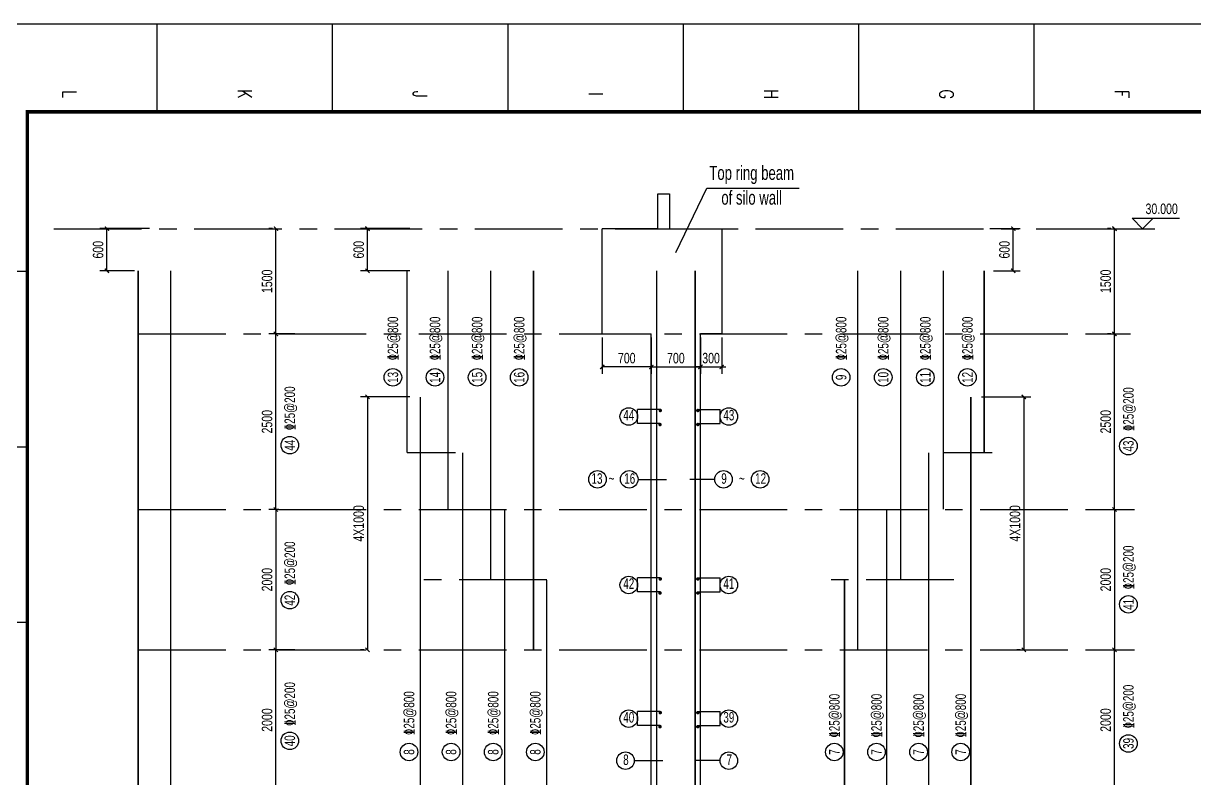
# Model space of a CAD drawing. Extents: x 707031 to 850566, y -411673 to -233438.
# Drawn here: x 792036 to 825418, y -254952 to -233438 of the extents above; entities that cross this region are included whole.
import ezdxf
from ezdxf.enums import TextEntityAlignment as Align

# ---------------------------------------------------------------- set-up
doc = ezdxf.new("R2010")
doc.units = 0
doc.header["$LTSCALE"] = 2000
doc.header["$MEASUREMENT"] = 0
doc.linetypes.add('CENTER', pattern=[2, 1.25, -0.25, 0.25, -0.25])
doc.layers.get('0').update_dxf_attribs({"linetype": 'CONTINUOUS'})
doc.layers.get('DEFPOINTS').update_dxf_attribs({"linetype": 'CONTINUOUS'})
for name, color, linetype in [('S_01', 3, 'CONTINUOUS'), ('S_02', 151, 'CENTER'), ('S_04', 2, 'CONTINUOUS'), ('S_05', 7, 'CONTINUOUS'), ('S_06', 1, 'CONTINUOUS'), ('TK', 1, 'CONTINUOUS')]:
    doc.layers.add(name, color=color, linetype=linetype)
doc.styles.add('FS', font='kstxt.shx', dxfattribs={"width": 0.75, "bigfont": 'kshz.shx'})
doc.styles.add('KS', font='kstxt.shx', dxfattribs={"width": 0.75, "bigfont": 'kshz.shx'})
doc.styles.add('TK-HZ', font='txt.shx', dxfattribs={"width": 0.8, "bigfont": 'hztxt.shx'})
doc.dimstyles.new('KS50', dxfattribs={"dimtxt": 300, "dimasz": 120, "dimexe": 200, "dimexo": 100, "dimgap": 100, "dimtad": 1, "dimdec": 0, "dimlfac": 0.5, "dimzin": 14, "dimdsep": 46, "dimtxsty": 'KS', "dimblk": 'ARCHTICK', "dimcen": -900, "dimclrd": 7, "dimclre": 7, "dimclrt": 2, "dimadec": 0, "dimazin": 0, "dimtfac": 1, "dimtdec": 0, "dimtix": 1, "dimtmove": 2, "dimatfit": 2, "dimfxl": 1, "dimtolj": 1, "dimtzin": 14, "dimarcsym": 0})

# ---------------------------------------------------------------- blocks, each defined once
blk = doc.blocks.new('A1-1')
at = {"layer": 'TK', "color": 7}
for p, q in [((2500, 29700), (0, 29700)), ((2500, 24700), (0, 24700)), ((2500, 19700), (0, 19700)), ((2500, 14700), (0, 14700)), ((2500, 9700), (0, 9700)), ((2500, 4700), (0, 4700)), ((7050, 1000), (7050, 0)), ((12050, 1000), (12050, 0)), ((17050, 1000), (17050, 0))]:
    blk.add_line(p, q, dxfattribs=at)
for points, const_width in [([(0, 0), (84100, 0), (84100, 59400), (0, 59400)], 35), ([(2500, 1000), (83100, 1000), (83100, 58400), (2500, 58400)], 100)]:
    blk.add_lwpolyline(points, close=True, dxfattribs=dict(at, const_width=const_width))
at = {"layer": 'TK', "color": 7, "style": 'TK-HZ', "width": 0.75}
for s, p in [('F', (2000, 32200)), ('G', (2000, 27200)), ('H', (2000, 22200)), ('I', (2000, 17200)), ('J', (2000, 12200)), ('K', (2000, 7200)), ('L', (2000, 2200))]:
    blk.add_text(s, height=400, dxfattribs=at).set_placement(p, align=Align.MIDDLE_CENTER)
blk = doc.blocks.new('_ArchTick')
at = {"color": 0, "linetype": 'ByBlock', "const_width": 0.3}
blk.add_lwpolyline([(-0.5, -0.5), (0.5, 0.5)], dxfattribs=at)
blk = doc.blocks.new('*D225')
at = {"layer": 'DEFPOINTS', "color": 0}
for p in [(794415, -239285), (795729, -239285), (795306, -240485)]:
    blk.add_point(p, dxfattribs=at)
at = {"layer": 'S_05', "color": 7, "lineweight": -2}
for p, q in [((795629, -239285), (794215, -239285)), ((794415, -240485), (794415, -239285)), ((795206, -240485), (794215, -240485))]:
    blk.add_line(p, q, dxfattribs=at)
at = {"layer": 'S_05', "color": 7, "lineweight": -2, "xscale": 120, "yscale": 120, "zscale": 120}
for p, rotation in [((794415, -239285), 90), ((794415, -240485), 270)]:
    blk.add_blockref('_ArchTick', p, dxfattribs=dict(at, rotation=rotation))
at = {"layer": 'S_05', "color": 2, "insert": (794165, -239885), "char_height": 300, "attachment_point": 5, "rotation": 90, "style": 'KS'}
blk.add_mtext('\\A1;600', dxfattribs=at)
blk = doc.blocks.new('*D226')
at = {"layer": 'DEFPOINTS', "color": 0}
for p in [(801843, -239285), (803153, -239285), (803153, -240485)]:
    blk.add_point(p, dxfattribs=at)
at = {"layer": 'S_05', "color": 7, "lineweight": -2}
for p, q in [((803053, -239285), (801643, -239285)), ((801843, -240485), (801843, -239285)), ((803053, -240485), (801643, -240485))]:
    blk.add_line(p, q, dxfattribs=at)
at = {"layer": 'S_05', "color": 7, "lineweight": -2, "xscale": 120, "yscale": 120, "zscale": 120}
for p, rotation in [((801843, -239285), 90), ((801843, -240485), 270)]:
    blk.add_blockref('_ArchTick', p, dxfattribs=dict(at, rotation=rotation))
at = {"layer": 'S_05', "color": 2, "insert": (801593, -239885), "char_height": 300, "attachment_point": 5, "rotation": 90, "style": 'KS'}
blk.add_mtext('\\A1;600', dxfattribs=at)
blk = doc.blocks.new('*D227')
at = {"layer": 'DEFPOINTS', "color": 0, "transparency": 16777216}
for p in [(819483, -239285), (820250, -239285), (819591, -240485)]:
    blk.add_point(p, dxfattribs=at)
at = {"layer": 'S_05', "color": 7, "lineweight": -2, "transparency": 16777216}
for p, q in [((819583, -239285), (820450, -239285)), ((820250, -240485), (820250, -239285)), ((819691, -240485), (820450, -240485))]:
    blk.add_line(p, q, dxfattribs=at)
at = {"layer": 'S_05', "color": 7, "lineweight": -2, "transparency": 16777216, "xscale": 120, "yscale": 120, "zscale": 120}
for p, rotation in [((820250, -239285), 90), ((820250, -240485), 270)]:
    blk.add_blockref('_ArchTick', p, dxfattribs=dict(at, rotation=rotation))
at = {"layer": 'S_05', "color": 2, "transparency": 16777216, "insert": (820000, -239885), "char_height": 300, "attachment_point": 5, "rotation": 90, "style": 'KS'}
blk.add_mtext('\\A1;600', dxfattribs=at)
blk = doc.blocks.new('*D236')
at = {"layer": 'DEFPOINTS', "color": 0, "transparency": 16777216}
for p in [(823135, -239285), (823135, -239285), (823135, -242285)]:
    blk.add_point(p, dxfattribs=at)
at = {"layer": 'S_05', "color": 7, "lineweight": -2, "transparency": 16777216}
for p, q in [((823035, -239285), (822935, -239285)), ((823135, -242285), (823135, -239285)), ((823035, -242285), (822935, -242285))]:
    blk.add_line(p, q, dxfattribs=at)
at = {"layer": 'S_05', "color": 7, "lineweight": -2, "transparency": 16777216, "xscale": 120, "yscale": 120, "zscale": 120}
for p, rotation in [((823135, -239285), 90), ((823135, -242285), 270)]:
    blk.add_blockref('_ArchTick', p, dxfattribs=dict(at, rotation=rotation))
at = {"layer": 'S_05', "color": 2, "transparency": 16777216, "insert": (822885, -240785), "char_height": 300, "attachment_point": 5, "rotation": 90, "style": 'KS'}
blk.add_mtext('\\A1;1500', dxfattribs=at)
blk = doc.blocks.new('*D237')
at = {"layer": 'DEFPOINTS', "color": 0}
for p in [(799232, -239285), (799232, -239285), (799232, -242285)]:
    blk.add_point(p, dxfattribs=at)
at = {"layer": 'S_05', "color": 7, "lineweight": -2}
for p, q in [((799132, -239285), (799032, -239285)), ((799232, -242285), (799232, -239285)), ((799132, -242285), (799032, -242285))]:
    blk.add_line(p, q, dxfattribs=at)
at = {"layer": 'S_05', "color": 7, "lineweight": -2, "xscale": 120, "yscale": 120, "zscale": 120}
for p, rotation in [((799232, -239285), 90), ((799232, -242285), 270)]:
    blk.add_blockref('_ArchTick', p, dxfattribs=dict(at, rotation=rotation))
at = {"layer": 'S_05', "color": 2, "insert": (798982, -240785), "char_height": 300, "attachment_point": 5, "rotation": 90, "style": 'KS'}
blk.add_mtext('\\A1;1500', dxfattribs=at)
blk = doc.blocks.new('*D260')
at = {"layer": 'DEFPOINTS', "color": 0}
for p in [(809933, -242285), (811333, -242285), (811333, -243225)]:
    blk.add_point(p, dxfattribs=at)
at = {"layer": 'S_05', "color": 7, "lineweight": -2}
for p, q in [((809933, -242385), (809933, -243425)), ((811333, -242385), (811333, -243425)), ((809933, -243225), (811333, -243225))]:
    blk.add_line(p, q, dxfattribs=at)
at = {"layer": 'S_05', "color": 7, "lineweight": -2, "xscale": 120, "yscale": 120, "zscale": 120, "rotation": 180}
blk.add_blockref('_ArchTick', (809933, -243225), dxfattribs=at)
at = {"layer": 'S_05', "color": 7, "lineweight": -2, "xscale": 120, "yscale": 120, "zscale": 120}
blk.add_blockref('_ArchTick', (811333, -243225), dxfattribs=at)
at = {"layer": 'S_05', "color": 2, "insert": (810633, -242975), "char_height": 300, "attachment_point": 5, "style": 'KS'}
blk.add_mtext('\\A1;700', dxfattribs=at)
blk = doc.blocks.new('*D261')
at = {"layer": 'DEFPOINTS', "color": 0, "transparency": 16777216}
for p in [(811333, -242285), (811939, -242285), (811939, -243225)]:
    blk.add_point(p, dxfattribs=at)
at = {"layer": 'S_05', "color": 7, "lineweight": -2, "transparency": 16777216}
for p, q in [((811333, -242385), (811333, -243425)), ((811939, -242385), (811939, -243425)), ((811333, -243225), (811213, -243225)), ((811333, -243225), (811939, -243225)), ((811939, -243225), (812059, -243225))]:
    blk.add_line(p, q, dxfattribs=at)
at = {"layer": 'S_05', "color": 7, "lineweight": -2, "transparency": 16777216, "xscale": 120, "yscale": 120, "zscale": 120}
blk.add_blockref('_ArchTick', (811333, -243225), dxfattribs=at)
at = {"layer": 'S_05', "color": 7, "lineweight": -2, "transparency": 16777216, "xscale": 120, "yscale": 120, "zscale": 120, "rotation": 180}
blk.add_blockref('_ArchTick', (811939, -243225), dxfattribs=at)
at = {"layer": 'S_05', "color": 2, "transparency": 16777216, "insert": (811636, -242975), "char_height": 300, "attachment_point": 5, "style": 'KS'}
blk.add_mtext('\\A1;300', dxfattribs=at)
blk = doc.blocks.new('*D272')
at = {"layer": 'DEFPOINTS', "color": 0, "transparency": 16777216}
for p in [(822370, -251285), (823135, -251285), (822370, -255285)]:
    blk.add_point(p, dxfattribs=at)
at = {"layer": 'S_05', "color": 7, "lineweight": -2, "transparency": 16777216}
for p, q in [((822470, -251285), (823335, -251285)), ((823135, -255285), (823135, -251285)), ((822470, -255285), (823335, -255285))]:
    blk.add_line(p, q, dxfattribs=at)
at = {"layer": 'S_05', "color": 7, "lineweight": -2, "transparency": 16777216, "xscale": 120, "yscale": 120, "zscale": 120}
for p, rotation in [((823135, -251285), 90), ((823135, -255285), 270)]:
    blk.add_blockref('_ArchTick', p, dxfattribs=dict(at, rotation=rotation))
at = {"layer": 'S_05', "color": 2, "transparency": 16777216, "insert": (822885, -253285), "char_height": 300, "attachment_point": 5, "rotation": 90, "style": 'KS'}
blk.add_mtext('\\A1;2000', dxfattribs=at)
blk = doc.blocks.new('*D273')
at = {"layer": 'DEFPOINTS', "color": 0, "transparency": 16777216}
for p in [(822370, -247285), (822370, -251285), (823135, -251285)]:
    blk.add_point(p, dxfattribs=at)
at = {"layer": 'S_05', "color": 7, "lineweight": -2, "transparency": 16777216}
for p, q in [((822470, -247285), (823335, -247285)), ((823135, -247285), (823135, -251285)), ((822470, -251285), (823335, -251285))]:
    blk.add_line(p, q, dxfattribs=at)
at = {"layer": 'S_05', "color": 7, "lineweight": -2, "transparency": 16777216, "xscale": 120, "yscale": 120, "zscale": 120}
for p, rotation in [((823135, -247285), 90), ((823135, -251285), 270)]:
    blk.add_blockref('_ArchTick', p, dxfattribs=dict(at, rotation=rotation))
at = {"layer": 'S_05', "color": 2, "transparency": 16777216, "insert": (822885, -249285), "char_height": 300, "attachment_point": 5, "rotation": 90, "style": 'KS'}
blk.add_mtext('\\A1;2000', dxfattribs=at)
blk = doc.blocks.new('*D274')
at = {"layer": 'DEFPOINTS', "color": 0, "transparency": 16777216}
for p in [(822370, -242285), (823135, -242285), (822370, -247285)]:
    blk.add_point(p, dxfattribs=at)
at = {"layer": 'S_05', "color": 7, "lineweight": -2, "transparency": 16777216}
for p, q in [((822470, -242285), (823335, -242285)), ((823135, -247285), (823135, -242285)), ((822470, -247285), (823335, -247285))]:
    blk.add_line(p, q, dxfattribs=at)
at = {"layer": 'S_05', "color": 7, "lineweight": -2, "transparency": 16777216, "xscale": 120, "yscale": 120, "zscale": 120}
for p, rotation in [((823135, -242285), 90), ((823135, -247285), 270)]:
    blk.add_blockref('_ArchTick', p, dxfattribs=dict(at, rotation=rotation))
at = {"layer": 'S_05', "color": 2, "transparency": 16777216, "insert": (822885, -244785), "char_height": 300, "attachment_point": 5, "rotation": 90, "style": 'KS'}
blk.add_mtext('\\A1;2500', dxfattribs=at)
blk = doc.blocks.new('*D275')
at = {"layer": 'DEFPOINTS', "color": 0}
for p in [(803153, -244079), (801843, -251285), (801843, -251285)]:
    blk.add_point(p, dxfattribs=at)
at = {"layer": 'S_05', "color": 7, "lineweight": -2}
for p, q in [((803053, -244079), (801643, -244079)), ((801843, -244079), (801843, -251285)), ((801743, -251285), (801643, -251285))]:
    blk.add_line(p, q, dxfattribs=at)
at = {"layer": 'S_05', "color": 7, "lineweight": -2, "xscale": 120, "yscale": 120, "zscale": 120}
for p, rotation in [((801843, -244079), 90), ((801843, -251285), 270)]:
    blk.add_blockref('_ArchTick', p, dxfattribs=dict(at, rotation=rotation))
at = {"layer": 'S_05', "color": 2, "insert": (801593, -247682), "char_height": 300, "attachment_point": 5, "rotation": 90, "style": 'KS'}
blk.add_mtext('\\A1;4X1000', dxfattribs=at)
blk = doc.blocks.new('*D276')
at = {"layer": 'DEFPOINTS', "color": 0, "transparency": 16777216}
for p in [(819240, -244079), (820550, -251285), (820550, -251285)]:
    blk.add_point(p, dxfattribs=at)
at = {"layer": 'S_05', "color": 7, "lineweight": -2, "transparency": 16777216}
for p, q in [((819340, -244079), (820750, -244079)), ((820550, -244079), (820550, -251285)), ((820450, -251285), (820350, -251285))]:
    blk.add_line(p, q, dxfattribs=at)
at = {"layer": 'S_05', "color": 7, "lineweight": -2, "transparency": 16777216, "xscale": 120, "yscale": 120, "zscale": 120}
for p, rotation in [((820550, -244079), 90), ((820550, -251285), 270)]:
    blk.add_blockref('_ArchTick', p, dxfattribs=dict(at, rotation=rotation))
at = {"layer": 'S_05', "color": 2, "transparency": 16777216, "insert": (820300, -247682), "char_height": 300, "attachment_point": 5, "rotation": 90, "style": 'KS'}
blk.add_mtext('\\A1;4X1000', dxfattribs=at)
blk = doc.blocks.new('*D278')
at = {"layer": 'DEFPOINTS', "color": 0}
for p in [(799415, -247285), (799232, -251285), (799876, -251285)]:
    blk.add_point(p, dxfattribs=at)
at = {"layer": 'S_05', "color": 7, "lineweight": -2}
for p, q in [((799315, -247285), (799032, -247285)), ((799232, -247285), (799232, -251285)), ((799776, -251285), (799032, -251285))]:
    blk.add_line(p, q, dxfattribs=at)
at = {"layer": 'S_05', "color": 7, "lineweight": -2, "xscale": 120, "yscale": 120, "zscale": 120}
for p, rotation in [((799232, -247285), 90), ((799232, -251285), 270)]:
    blk.add_blockref('_ArchTick', p, dxfattribs=dict(at, rotation=rotation))
at = {"layer": 'S_05', "color": 2, "insert": (798982, -249285), "char_height": 300, "attachment_point": 5, "rotation": 90, "style": 'KS'}
blk.add_mtext('\\A1;2000', dxfattribs=at)
blk = doc.blocks.new('*D279')
at = {"layer": 'DEFPOINTS', "color": 0}
for p in [(799232, -251285), (799876, -251285), (799415, -255285)]:
    blk.add_point(p, dxfattribs=at)
at = {"layer": 'S_05', "color": 7, "lineweight": -2}
for p, q in [((799776, -251285), (799032, -251285)), ((799232, -255285), (799232, -251285)), ((799315, -255285), (799032, -255285))]:
    blk.add_line(p, q, dxfattribs=at)
at = {"layer": 'S_05', "color": 7, "lineweight": -2, "xscale": 120, "yscale": 120, "zscale": 120}
for p, rotation in [((799232, -251285), 90), ((799232, -255285), 270)]:
    blk.add_blockref('_ArchTick', p, dxfattribs=dict(at, rotation=rotation))
at = {"layer": 'S_05', "color": 2, "insert": (798982, -253285), "char_height": 300, "attachment_point": 5, "rotation": 90, "style": 'KS'}
blk.add_mtext('\\A1;2000', dxfattribs=at)
blk = doc.blocks.new('*D280')
at = {"layer": 'DEFPOINTS', "color": 0}
for p in [(799232, -242285), (799876, -242285), (799415, -247285)]:
    blk.add_point(p, dxfattribs=at)
at = {"layer": 'S_05', "color": 7, "lineweight": -2}
for p, q in [((799776, -242285), (799032, -242285)), ((799232, -247285), (799232, -242285)), ((799315, -247285), (799032, -247285))]:
    blk.add_line(p, q, dxfattribs=at)
at = {"layer": 'S_05', "color": 7, "lineweight": -2, "xscale": 120, "yscale": 120, "zscale": 120}
for p, rotation in [((799232, -242285), 90), ((799232, -247285), 270)]:
    blk.add_blockref('_ArchTick', p, dxfattribs=dict(at, rotation=rotation))
at = {"layer": 'S_05', "color": 2, "insert": (798982, -244785), "char_height": 300, "attachment_point": 5, "rotation": 90, "style": 'KS'}
blk.add_mtext('\\A1;2500', dxfattribs=at)
blk = doc.blocks.new('*D288')
at = {"layer": 'DEFPOINTS', "color": 0}
for p in [(808533, -242285), (809933, -242285), (808533, -243225)]:
    blk.add_point(p, dxfattribs=at)
at = {"layer": 'S_05', "color": 7, "lineweight": -2}
for p, q in [((808533, -242385), (808533, -243425)), ((809933, -242385), (809933, -243425)), ((809933, -243225), (808533, -243225))]:
    blk.add_line(p, q, dxfattribs=at)
at = {"layer": 'S_05', "color": 7, "lineweight": -2, "xscale": 120, "yscale": 120, "zscale": 120, "rotation": 180}
blk.add_blockref('_ArchTick', (808533, -243225), dxfattribs=at)
at = {"layer": 'S_05', "color": 7, "lineweight": -2, "xscale": 120, "yscale": 120, "zscale": 120}
blk.add_blockref('_ArchTick', (809933, -243225), dxfattribs=at)
at = {"layer": 'S_05', "color": 2, "insert": (809233, -242975), "char_height": 300, "attachment_point": 5, "style": 'KS'}
blk.add_mtext('\\A1;700', dxfattribs=at)

msp = doc.modelspace()

# ---------------------------------------------------------------- linework, layer by layer
at = {"layer": 'S_01'}
for p, q in [((810121.081, -239285.297), (810121.081, -238290.46)), ((810121.081, -238290.46), (810449.856, -238290.46)), ((810449.856, -238290.46), (810449.856, -239285.297)), ((808533.081, -242285.297), (808533.081, -239285.297)), ((810121.081, -239285.297), (808533.081, -239285.297)), ((809933.081, -239285.297), (810121.081, -239285.297)), ((810449.856, -239285.297), (811939.306, -239285.297)), ((811939.306, -239285.297), (811939.306, -242285.297)), ((808533.081, -242285.297), (809933.081, -242285.297)), ((809933.081, -299285.297), (809933.081, -242285.297)), ((811333.081, -299285.297), (811333.081, -242285.297)), ((811939.306, -242285.297), (811333.081, -242285.297))]:
    msp.add_line(p, q, dxfattribs=at)
at = {"layer": 'S_02'}
for p, q in [((792905.326, -239285.297), (823587.784, -239285.297)), ((795305.682, -242285.297), (823587.784, -242285.297)), ((804352.782, -245669.823), (802971.492, -245669.823)), ((819645.9, -245669.823), (818264.61, -245669.823)), ((795305.682, -247285.297), (823708.559, -247285.297)), ((806952.782, -249292.233), (803152.782, -249292.233)), ((818558.091, -249292.233), (814758.091, -249292.233)), ((795305.682, -251285.297), (823708.559, -251285.297))]:
    msp.add_line(p, q, dxfattribs=at)
at = {"layer": 'S_04'}
for p, q in [((810628.856, -239960.39), (811514.132, -238133.495)), ((811514.132, -238133.495), (814143.497, -238133.495)), ((823118.001, -239285.297), (824283.387, -239285.297)), ((809540.01, -244835.845), (809540.01, -244435.845)), ((810188.257, -244435.845), (809540.01, -244435.845)), ((811258.558, -244435.845), (811892.12, -244435.845)), ((811892.12, -244835.845), (811892.12, -244435.845)), ((810181.134, -244835.845), (809540.01, -244835.845)), ((811258.558, -244835.845), (811892.12, -244835.845)), ((809554.01, -246428.018), (810367.511, -246428.018)), ((811742.12, -246428.018), (811032.687, -246428.018)), ((809540.01, -249635.474), (809540.01, -249235.474)), ((810188.257, -249235.474), (809540.01, -249235.474)), ((811258.558, -249235.474), (811892.12, -249235.474)), ((811892.12, -249635.474), (811892.12, -249235.474)), ((810181.134, -249635.474), (809540.01, -249635.474)), ((811258.558, -249635.474), (811892.12, -249635.474)), ((809540.01, -253444.39), (809540.01, -253044.39)), ((810188.257, -253044.39), (809540.01, -253044.39)), ((811258.558, -253044.39), (811892.12, -253044.39)), ((811892.12, -253444.39), (811892.12, -253044.39)), ((810181.134, -253444.39), (809540.01, -253444.39)), ((811258.558, -253444.39), (811892.12, -253444.39)), ((809446.87, -254440.538), (810260.372, -254440.538)), ((811892.12, -254440.538), (811182.687, -254440.538))]:
    msp.add_line(p, q, dxfattribs=at)
msp.add_lwpolyline([(824236.113, -238985.297), (823936.113, -239285.297), (823636.113, -238985.297), (824987.043, -238985.297)], dxfattribs=at)
for centre in [(802567.239, -243521.893), (803767.239, -243521.893), (804967.239, -243521.893), (806167.239, -243521.893), (815343.348, -243521.893), (816543.348, -243521.893), (817743.348, -243521.893), (818943.348, -243521.893), (809290.01, -244636.301), (812142.12, -244636.301), (799627.882, -245452.919), (823531.949, -245478.967), (808398.432, -246428.018), (809304.01, -246428.018), (811992.12, -246428.018), (813036.091, -246428.018), (809290.01, -249435.93), (812142.12, -249435.93), (799627.882, -249870.266), (823531.949, -249987.616), (809290.01, -253244.846), (812142.12, -253244.846), (799627.882, -253877.1), (823531.949, -253951.86), (803027.939, -254195.101), (804225.955, -254195.101), (805425.955, -254195.101), (806625.955, -254195.101), (815151.189, -254196.055), (816351.189, -254196.055), (817551.189, -254196.055), (818751.189, -254196.055), (809196.87, -254440.538), (812142.12, -254440.538)]:
    msp.add_circle(centre, 250, dxfattribs=at)
at = {"layer": 'S_06', "color": 1, "const_width": 40}
for points in [[(795305.682, -300885.297), (795305.682, -240485.297)], [(796229.346, -300885.297), (796229.346, -240485.297)], [(802971.492, -245669.823), (802971.492, -240485.297)], [(804135.979, -247285.297), (804135.979, -240485.297)], [(805355.688, -249292.233), (805355.688, -240485.297)], [(806575.397, -251285.297), (806575.397, -240485.297)], [(810083.081, -299285.297), (810083.081, -240485.297)], [(811183.081, -299285.297), (811183.081, -240485.297)], [(815817.245, -251285.297), (815817.245, -240485.297)], [(817036.954, -249292.233), (817036.954, -240485.297)], [(818256.663, -247285.297), (818256.663, -240485.297)], [(819421.15, -245669.823), (819421.15, -240485.297)], [(803352.782, -257669.823), (803352.782, -244079.369)], [(819039.86, -257669.823), (819039.86, -244079.369)], [(804552.782, -259285.297), (804552.782, -245669.823)], [(817839.86, -259285.297), (817839.86, -245669.823)], [(805752.782, -261292.233), (805752.782, -247285.297)], [(816639.86, -261292.233), (816639.86, -247285.297)], [(806952.782, -263285.297), (806952.782, -249292.233)], [(815439.86, -263285.297), (815439.86, -249292.233)]]:
    msp.add_lwpolyline(points, dxfattribs=at)
at = {"layer": 'S_06', "const_width": 50}
for points in [[(810163.257, -244465.258, 1), (810213.257, -244465.258, 1)], [(811233.558, -244465.258, 1), (811283.558, -244465.258, 1)], [(810156.134, -244865.258, 1), (810206.134, -244865.258, 1)], [(811233.558, -244865.258, 1), (811283.558, -244865.258, 1)], [(810163.257, -249264.887, 1), (810213.257, -249264.887, 1)], [(811233.558, -249264.887, 1), (811283.558, -249264.887, 1)], [(810156.134, -249664.887, 1), (810206.134, -249664.887, 1)], [(811233.558, -249664.887, 1), (811283.558, -249664.887, 1)], [(810163.257, -253073.803, 1), (810213.257, -253073.803, 1)], [(811233.558, -253073.803, 1), (811283.558, -253073.803, 1)], [(810156.134, -253473.803, 1), (810206.134, -253473.803, 1)], [(811233.558, -253473.803, 1), (811283.558, -253473.803, 1)]]:
    msp.add_lwpolyline(points, format="xyb", close=True, dxfattribs=at)

# ---------------------------------------------------------------- block references
at = {"layer": 'TK', "color": 7, "rotation": 270}
msp.add_blockref('A1-1', (791148.599, -233455.813), dxfattribs=at)

# ---------------------------------------------------------------- texts
at = {"layer": 'S_04', "style": 'FS'}
for s, height, width, p in [('Top ring beam', 400, 0.7, (811586.929, -237895.606)), ('of silo wall', 400, 0.7, (811929.044, -238601.731)), ('30.000', 300, 0.75, (824019.448, -238869.555))]:
    msp.add_text(s, height=height, dxfattribs=dict(at, width=width)).set_placement(p)
at = {"layer": 'S_04', "style": 'FS', "width": 0.7}
for s, p in [('%%13225@800', (802567.239, -242414.068)), ('%%13225@800', (803767.239, -242414.068)), ('%%13225@800', (804967.239, -242414.068)), ('%%13225@800', (806167.239, -242414.068)), ('%%13225@800', (815343.348, -242414.068)), ('%%13225@800', (816543.348, -242414.068)), ('%%13225@800', (817743.348, -242414.068)), ('%%13225@800', (818943.348, -242414.068)), ('13', (802567.239, -243521.893)), ('14', (803767.239, -243521.893)), ('15', (804967.239, -243521.893)), ('16', (806167.239, -243521.893)), ('9', (815343.348, -243521.893)), ('10', (816543.348, -243521.893)), ('11', (817743.348, -243521.893)), ('12', (818943.348, -243521.893)), ('%%13225@200', (799627.882, -244401.828)), ('%%13225@200', (823531.949, -244427.876)), ('44', (799627.882, -245452.919)), ('43', (823531.949, -245478.967)), ('%%13225@200', (799627.882, -248819.175)), ('%%13225@200', (823531.949, -248936.524)), ('42', (799627.882, -249870.266)), ('41', (823531.949, -249987.616)), ('%%13225@200', (799627.882, -252826.008)), ('%%13225@200', (823531.949, -252900.769)), ('%%13225@800', (803027.939, -253086.833)), ('%%13225@800', (804225.955, -253086.833)), ('%%13225@800', (805425.955, -253086.833)), ('%%13225@800', (806625.955, -253086.833)), ('%%13225@800', (815151.189, -253160.351)), ('%%13225@800', (816351.189, -253160.351)), ('%%13225@800', (817551.189, -253160.351)), ('%%13225@800', (818751.189, -253160.351)), ('40', (799627.882, -253877.1)), ('39', (823531.949, -253951.86)), ('8', (803027.939, -254195.101)), ('8', (804225.955, -254195.101)), ('8', (805425.955, -254195.101)), ('8', (806625.955, -254195.101)), ('7', (815151.189, -254196.055)), ('7', (816351.189, -254196.055)), ('7', (817551.189, -254196.055)), ('7', (818751.189, -254196.055))]:
    msp.add_text(s, height=300, rotation=90, dxfattribs=at).set_placement(p, align=Align.MIDDLE_CENTER)
for s, p in [('44', (809290.01, -244598.375)), ('43', (812142.12, -244598.375)), ('13', (808384.17, -246402.734)), ('16', (809316.663, -246402.734)), ('9', (812004.773, -246402.734)), ('12', (813048.745, -246402.734)), ('~', (808795.302, -246402.734)), ('~', (812511.013, -246402.734)), ('42', (809290.01, -249398.004)), ('41', (812142.12, -249398.004)), ('40', (809290.01, -253206.92)), ('39', (812142.12, -253206.92)), ('8', (809209.524, -254415.254)), ('7', (812154.773, -254415.254))]:
    msp.add_text(s, height=300, dxfattribs=at).set_placement(p, align=Align.MIDDLE_CENTER)

# ---------------------------------------------------------------- dimensions: what is measured, and where the dimension line sits
at = {"layer": 'S_05'}
for base, p1, p2, angle, text, picture, middle in [((794415.431, -239285.297), (795305.682, -240485.297), (795729.358, -239285.297), 90, '600', '*D225', (794165.431, -239885.297)), ((799231.63, -239285.297), (799231.63, -242285.297), (799231.63, -239285.297), 90, '1500', '*D237', (798981.63, -240785.297)), ((801843.127, -239285.297), (803152.782, -240485.297), (803152.782, -239285.297), 90, '600', '*D226', (801593.127, -239885.297)), ((820249.659, -239285.297), (819591.126, -240485.297), (819482.877, -239285.297), 90, '600', '*D227', (819999.659, -239885.297)), ((823134.908, -239285.297), (823134.908, -242285.297), (823134.908, -239285.297), 90, '1500', '*D236', (822884.908, -240785.297)), ((808533.081, -243224.734), (809933.081, -242285.297), (808533.081, -242285.297), 180, '700', '*D288', (809233.081, -242974.734)), ((801843.127, -251285.297), (803152.782, -244079.369), (801843.127, -251285.297), 270, '4X1000', '*D275', (801593.127, -247682.333)), ((820549.515, -251285.297), (819239.86, -244079.369), (820549.515, -251285.297), 270, '4X1000', '*D276', (820299.515, -247682.333))]:
    dim = msp.add_linear_dim(base=base, p1=p1, p2=p2, angle=angle, text=text, dimstyle='KS50', dxfattribs=at)
    dim.commit()
    dim.dimension.update_dxf_attribs({"geometry": picture, "text_midpoint": middle})
for base, p1, p2, angle, picture, middle in [((799231.63, -242285.297), (799414.888, -247285.297), (799875.628, -242285.297), 90, '*D280', (798981.63, -244785.297)), ((823134.908, -242285.297), (822369.569, -247285.297), (822369.569, -242285.297), 90, '*D274', (822884.908, -244785.297)), ((799231.63, -251285.297), (799414.888, -247285.297), (799875.628, -251285.297), 270, '*D278', (798981.63, -249285.297)), ((823134.908, -251285.297), (822369.569, -247285.297), (822369.569, -251285.297), 270, '*D273', (822884.908, -249285.297)), ((799231.63, -251285.297), (799414.888, -255285.297), (799875.628, -251285.297), 90, '*D279', (798981.63, -253285.297)), ((823134.908, -251285.297), (822369.569, -255285.297), (822369.569, -251285.297), 90, '*D272', (822884.908, -253285.297))]:
    dim = msp.add_linear_dim(base=base, p1=p1, p2=p2, angle=angle, dimstyle='KS50', dxfattribs=at)
    dim.commit()
    dim.dimension.update_dxf_attribs({"geometry": picture, "text_midpoint": middle})
for base, p1, p2, text, picture, middle in [((811333.081, -243224.734), (809933.081, -242285.297), (811333.081, -242285.297), '700', '*D260', (810633.081, -242974.734)), ((811939.306, -243224.734), (811333.081, -242285.297), (811939.306, -242285.297), '300', '*D261', (811636.194, -242974.734))]:
    dim = msp.add_linear_dim(base=base, p1=p1, p2=p2, text=text, dimstyle='KS50', dxfattribs=at)
    dim.commit()
    dim.dimension.update_dxf_attribs({"geometry": picture, "text_midpoint": middle})

doc.saveas('drawing.dxf')
